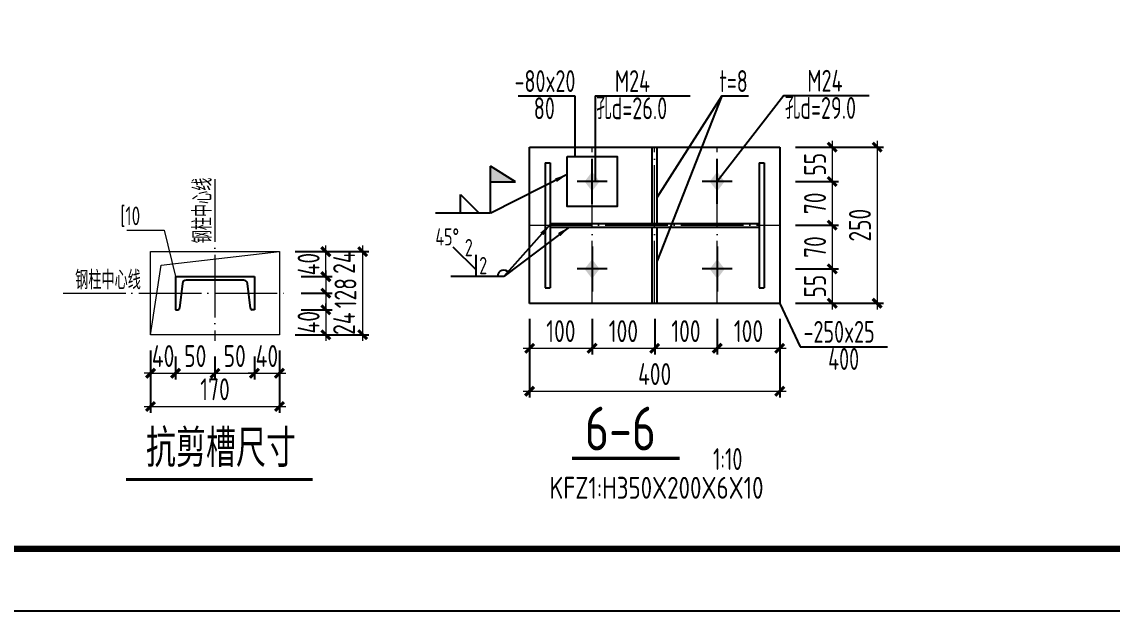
# Model space of a CAD drawing. Extents: x -2746917 to -971774, y -3334247 to -3250358.
# Drawn here: x -1178396 to -1160962, y -3316173 to -3306739 of the extents above; entities that cross this region are included whole.
import ezdxf
from ezdxf.enums import TextEntityAlignment as Align

# ---------------------------------------------------------------- set-up
doc = ezdxf.new("R2010")
doc.units = 0
doc.header["$LTSCALE"] = 1000
doc.header["$MEASUREMENT"] = 0
doc.header["$PDMODE"] = 35
doc.linetypes.add('4', pattern=[5, 1.5, -1, 1.5, -1])
doc.linetypes.add('DOTE', pattern=[2.42, 2, -0.2, 0.02, -0.2])
doc.layers.get('0').update_dxf_attribs({"linetype": 'CONTINUOUS'})
doc.layers.get('Defpoints').update_dxf_attribs({"linetype": 'CONTINUOUS'})
for name, color, linetype in [('10', 7, 'CONTINUOUS'), ('AXIS', 253, 'DOTE'), ('COLU', 7, 'CONTINUOUS'), ('DIM', 3, 'CONTINUOUS'), ('NUM', 7, 'CONTINUOUS'), ('PUB_TITLE', 4, 'CONTINUOUS'), ('TEXT', 7, 'CONTINUOUS'), ('WELD', 7, 'CONTINUOUS'), ('钢板标注', 253, 'CONTINUOUS')]:
    doc.layers.add(name, color=color, linetype=linetype)
doc.layers.add('yichutu', color=7, linetype='CONTINUOUS', true_color=0xffffff, plot=False)
doc.styles.add('TSSD_Dimension', font='tssdeng.shx', dxfattribs={"width": 0.75, "bigfont": 'Hztxt.shx'})
doc.styles.add('TSSD_Label', font='tssdeng.shx', dxfattribs={"width": 0.75, "bigfont": 'hztxt.shx'})
doc.styles.add('TSSD_Norm', font='tssdeng.shx', dxfattribs={"width": 0.75, "bigfont": 'hztxt.shx'})
doc.styles.add('TSSD_Rein', font='Tssdeng.shx', dxfattribs={"width": 0.75, "bigfont": 'hztxt.shx'})
doc.dimstyles.new('TSSD_10_100', dxfattribs={"dimtxt": 350, "dimasz": 100, "dimexe": 100, "dimexo": 250, "dimgap": 100, "dimtad": 1, "dimdec": 0, "dimlfac": 0.1, "dimzin": 0, "dimdsep": 46, "dimtxsty": 'TSSD_Dimension', "dimblk": 'ARCHTICK', "dimcen": 0, "dimdle": 100, "dimclrt": 7, "dimadec": 0, "dimazin": 0, "dimtfac": 1, "dimtdec": 0, "dimtix": 1, "dimtmove": 2, "dimatfit": 3, "dimldrblk": 'ARCHTICK', "dimfxl": 1, "dimtolj": 1, "dimtzin": 0, "dimlwd": 5, "dimarcsym": 0})
doc.dimstyles.new('TSSD_LEADER_STYLE_200.0', dxfattribs={"dimtxt": 700, "dimasz": 200, "dimexe": 200, "dimexo": 500, "dimgap": 0.09, "dimtad": 0, "dimtih": 1, "dimtoh": 1, "dimdec": 4, "dimzin": 0, "dimdsep": 46, "dimtxsty": 'Standard', "dimcen": 0.09, "dimdle": 200, "dimclrt": 7, "dimadec": 0, "dimazin": 0, "dimtfac": 1, "dimtdec": 4, "dimtofl": 0, "dimtmove": 0, "dimatfit": 3, "dimfxl": 1, "dimtolj": 1, "dimtzin": 0, "dimarcsym": 0})

# ---------------------------------------------------------------- blocks, each defined once
blk = doc.blocks.new('A$C77486477')
at = {"layer": '钢板标注', "color": 1, "linetype": '4'}
for p, q in [((-543.9, 23.3, 1102), (-543.9, -241.7, 1102)), ((-543.9, 23.3, 1102), (86.1, 23.3, 1102)), ((86.1, 23.3, 1102), (86.1, -241.7, 1102)), ((-489.7, -31.6, 1102), (-512.1, -228, 1102)), ((1.8, -4.2, 1102), (-459.5, -4.2, 1102)), ((54.4, -228, 1102), (32, -31.6, 1102)), ((-543.9, -241.7, 1102), (-524.5, -241.7, 1102)), ((86.1, -241.7, 1102), (66.8, -241.7, 1102))]:
    blk.add_line(p, q, dxfattribs=at)
at = {"layer": '钢板标注'}
for centre, radius, start, end in [((-457.6, -36.7, 1102), 32.6, 93.40841, 170.88105), ((-0.2, -36.7, 1102), 32.6, 9.11896, 86.59162), ((-523.7, -230, 1102), 11.8, 266.23489, 9.47589), ((66, -230, 1102), 11.8, 170.5243, 273.76496)]:
    blk.add_arc(centre, radius, start, end, dxfattribs=at)
blk = doc.blocks.new('_ArchTick')
at = {"color": 0, "const_width": 0.5}
blk.add_lwpolyline([(-0.71, -0.71), (0.71, 0.71)], dxfattribs=at)
blk = doc.blocks.new('*D898')
at = {"layer": 'Defpoints', "color": 0}
for p in [(-1174180, -3310818), (-1174180, -3311083), (-1173535, -3311083)]:
    blk.add_point(p, dxfattribs=at)
at = {"layer": 'DIM', "color": 0, "lineweight": 5}
blk.add_line((-1173535, -3310718), (-1173535, -3311183), dxfattribs=at)
at = {"layer": 'DIM', "color": 0, "lineweight": -2}
for p, q in [((-1173930, -3310818), (-1173435, -3310818)), ((-1173930, -3311083), (-1173435, -3311083))]:
    blk.add_line(p, q, dxfattribs=at)
at = {"layer": 'DIM', "color": 0, "lineweight": 5, "xscale": 100, "yscale": 100, "zscale": 100}
for p, rotation in [((-1173535, -3310818), 90), ((-1173535, -3311083), 270)]:
    blk.add_blockref('_ArchTick', p, dxfattribs=dict(at, rotation=rotation))
at = {"layer": 'DIM', "color": 7, "lineweight": 5, "insert": (-1173243, -3310594), "char_height": 350, "attachment_point": 5, "rotation": 90, "style": 'TSSD_Dimension'}
blk.add_mtext('\\A1;24', dxfattribs=at)
blk = doc.blocks.new('*D899')
at = {"layer": 'Defpoints', "color": 0}
for p in [(-1174180, -3311083), (-1174180, -3311348), (-1173535, -3311348)]:
    blk.add_point(p, dxfattribs=at)
at = {"layer": 'DIM', "color": 0, "lineweight": -2}
for p, q in [((-1173930, -3311083), (-1173435, -3311083)), ((-1173930, -3311348), (-1173435, -3311348))]:
    blk.add_line(p, q, dxfattribs=at)
at = {"layer": 'DIM', "color": 0, "lineweight": 5}
blk.add_line((-1173535, -3310983), (-1173535, -3311448), dxfattribs=at)
at = {"layer": 'DIM', "color": 0, "lineweight": 5, "xscale": 100, "yscale": 100, "zscale": 100}
for p, rotation in [((-1173535, -3311083), 90), ((-1173535, -3311348), 270)]:
    blk.add_blockref('_ArchTick', p, dxfattribs=dict(at, rotation=rotation))
at = {"layer": 'DIM', "color": 7, "lineweight": 5, "insert": (-1173243, -3311571), "char_height": 350, "attachment_point": 5, "rotation": 90, "style": 'TSSD_Dimension'}
blk.add_mtext('\\A1;24', dxfattribs=at)
blk = doc.blocks.new('*D900')
at = {"layer": 'Defpoints', "color": 0}
for p in [(-1174277, -3310418, -384), (-1173535, -3310418), (-1174176, -3310818)]:
    blk.add_point(p, dxfattribs=at)
at = {"layer": 'DIM', "color": 0, "lineweight": -2}
for p, q in [((-1174027, -3310418), (-1173435, -3310418)), ((-1173926, -3310818), (-1173435, -3310818))]:
    blk.add_line(p, q, dxfattribs=at)
at = {"layer": 'DIM', "color": 0, "lineweight": 5}
for p, q in [((-1173535, -3310418), (-1173535, -3310318)), ((-1173535, -3310818), (-1173535, -3310418)), ((-1173535, -3310818), (-1173535, -3310918))]:
    blk.add_line(p, q, dxfattribs=at)
at = {"layer": 'DIM', "color": 0, "lineweight": 5, "xscale": 100, "yscale": 100, "zscale": 100}
for p, rotation in [((-1173535, -3310418), 270), ((-1173535, -3310818), 90)]:
    blk.add_blockref('_ArchTick', p, dxfattribs=dict(at, rotation=rotation))
at = {"layer": 'DIM', "color": 7, "lineweight": 5, "insert": (-1173810, -3310618), "char_height": 350, "attachment_point": 5, "rotation": 90, "style": 'TSSD_Dimension'}
blk.add_mtext('\\A1;40', dxfattribs=at)
blk = doc.blocks.new('*D901')
at = {"layer": 'Defpoints', "color": 0}
for p in [(-1174176, -3311348), (-1174277, -3311748, -384), (-1173535, -3311748)]:
    blk.add_point(p, dxfattribs=at)
at = {"layer": 'DIM', "color": 0, "lineweight": 5}
for p, q in [((-1173535, -3311348), (-1173535, -3311248)), ((-1173535, -3311348), (-1173535, -3311748)), ((-1173535, -3311748), (-1173535, -3311848))]:
    blk.add_line(p, q, dxfattribs=at)
at = {"layer": 'DIM', "color": 0, "lineweight": -2}
for p, q in [((-1173926, -3311348), (-1173435, -3311348)), ((-1174027, -3311748), (-1173435, -3311748))]:
    blk.add_line(p, q, dxfattribs=at)
at = {"layer": 'DIM', "color": 0, "lineweight": 5, "xscale": 100, "yscale": 100, "zscale": 100}
for p, rotation in [((-1173535, -3311348), 270), ((-1173535, -3311748), 90)]:
    blk.add_blockref('_ArchTick', p, dxfattribs=dict(at, rotation=rotation))
at = {"layer": 'DIM', "color": 7, "lineweight": 5, "insert": (-1173810, -3311548), "char_height": 350, "attachment_point": 5, "rotation": 90, "style": 'TSSD_Dimension'}
blk.add_mtext('\\A1;40', dxfattribs=at)
blk = doc.blocks.new('*D902')
at = {"layer": 'Defpoints', "color": 0}
for p in [(-1176337, -3311748, -192), (-1175937, -3311848), (-1175937, -3312364)]:
    blk.add_point(p, dxfattribs=at)
at = {"layer": 'DIM', "color": 0, "lineweight": -2}
for p, q in [((-1176337, -3311998), (-1176337, -3312464)), ((-1175937, -3312098), (-1175937, -3312464))]:
    blk.add_line(p, q, dxfattribs=at)
at = {"layer": 'DIM', "color": 0, "lineweight": 5}
for p, q in [((-1176337, -3312364), (-1176437, -3312364)), ((-1176337, -3312364), (-1175937, -3312364)), ((-1175937, -3312364), (-1175837, -3312364))]:
    blk.add_line(p, q, dxfattribs=at)
at = {"layer": 'DIM', "color": 0, "lineweight": 5, "xscale": 100, "yscale": 100, "zscale": 100}
blk.add_blockref('_ArchTick', (-1176337, -3312364), dxfattribs=at)
at = {"layer": 'DIM', "color": 0, "lineweight": 5, "xscale": 100, "yscale": 100, "zscale": 100, "rotation": 180}
blk.add_blockref('_ArchTick', (-1175937, -3312364), dxfattribs=at)
at = {"layer": 'DIM', "color": 7, "lineweight": 5, "insert": (-1176137, -3312089), "char_height": 350, "attachment_point": 5, "style": 'TSSD_Dimension'}
blk.add_mtext('\\A1;40', dxfattribs=at)
blk = doc.blocks.new('*D903')
at = {"layer": 'Defpoints', "color": 0}
for p in [(-1175937, -3311848), (-1175307, -3311848), (-1175307, -3312364)]:
    blk.add_point(p, dxfattribs=at)
at = {"layer": 'DIM', "color": 0, "lineweight": -2}
for p, q in [((-1175937, -3312098), (-1175937, -3312464)), ((-1175307, -3312098), (-1175307, -3312464))]:
    blk.add_line(p, q, dxfattribs=at)
at = {"layer": 'DIM', "color": 0, "lineweight": 5}
blk.add_line((-1176037, -3312364), (-1175207, -3312364), dxfattribs=at)
at = {"layer": 'DIM', "color": 0, "lineweight": 5, "xscale": 100, "yscale": 100, "zscale": 100, "rotation": 180}
blk.add_blockref('_ArchTick', (-1175937, -3312364), dxfattribs=at)
at = {"layer": 'DIM', "color": 0, "lineweight": 5, "xscale": 100, "yscale": 100, "zscale": 100}
blk.add_blockref('_ArchTick', (-1175307, -3312364), dxfattribs=at)
at = {"layer": 'DIM', "color": 7, "lineweight": 5, "insert": (-1175622, -3312089), "char_height": 350, "attachment_point": 5, "style": 'TSSD_Dimension'}
blk.add_mtext('\\A1;50', dxfattribs=at)
blk = doc.blocks.new('*D904')
at = {"layer": 'Defpoints', "color": 0}
for p in [(-1175307, -3311848), (-1174677, -3311848), (-1174677, -3312364)]:
    blk.add_point(p, dxfattribs=at)
at = {"layer": 'DIM', "color": 0, "lineweight": -2}
for p, q in [((-1175307, -3312098), (-1175307, -3312464)), ((-1174677, -3312098), (-1174677, -3312464))]:
    blk.add_line(p, q, dxfattribs=at)
at = {"layer": 'DIM', "color": 0, "lineweight": 5}
blk.add_line((-1175407, -3312364), (-1174577, -3312364), dxfattribs=at)
at = {"layer": 'DIM', "color": 0, "lineweight": 5, "xscale": 100, "yscale": 100, "zscale": 100, "rotation": 180}
blk.add_blockref('_ArchTick', (-1175307, -3312364), dxfattribs=at)
at = {"layer": 'DIM', "color": 0, "lineweight": 5, "xscale": 100, "yscale": 100, "zscale": 100}
blk.add_blockref('_ArchTick', (-1174677, -3312364), dxfattribs=at)
at = {"layer": 'DIM', "color": 7, "lineweight": 5, "insert": (-1174992, -3312089), "char_height": 350, "attachment_point": 5, "style": 'TSSD_Dimension'}
blk.add_mtext('\\A1;50', dxfattribs=at)
blk = doc.blocks.new('*D905')
at = {"layer": 'Defpoints', "color": 0}
for p in [(-1174277, -3311748, -192), (-1174677, -3311848), (-1174277, -3312364)]:
    blk.add_point(p, dxfattribs=at)
at = {"layer": 'DIM', "color": 0, "lineweight": -2}
for p, q in [((-1174277, -3311998), (-1174277, -3312464)), ((-1174677, -3312098), (-1174677, -3312464))]:
    blk.add_line(p, q, dxfattribs=at)
at = {"layer": 'DIM', "color": 0, "lineweight": 5}
for p, q in [((-1174677, -3312364), (-1174777, -3312364)), ((-1174677, -3312364), (-1174277, -3312364)), ((-1174277, -3312364), (-1174177, -3312364))]:
    blk.add_line(p, q, dxfattribs=at)
at = {"layer": 'DIM', "color": 0, "lineweight": 5, "xscale": 100, "yscale": 100, "zscale": 100}
blk.add_blockref('_ArchTick', (-1174677, -3312364), dxfattribs=at)
at = {"layer": 'DIM', "color": 0, "lineweight": 5, "xscale": 100, "yscale": 100, "zscale": 100, "rotation": 180}
blk.add_blockref('_ArchTick', (-1174277, -3312364), dxfattribs=at)
at = {"layer": 'DIM', "color": 7, "lineweight": 5, "insert": (-1174477, -3312089), "char_height": 350, "attachment_point": 5, "style": 'TSSD_Dimension'}
blk.add_mtext('\\A1;40', dxfattribs=at)
blk = doc.blocks.new('*D906')
at = {"layer": 'Defpoints', "color": 0}
for p in [(-1176337, -3311748, -192), (-1174277, -3311748, -192), (-1174277, -3312896)]:
    blk.add_point(p, dxfattribs=at)
at = {"layer": 'DIM', "color": 0, "lineweight": -2}
for p, q in [((-1176337, -3311998), (-1176337, -3312996)), ((-1174277, -3311998), (-1174277, -3312996))]:
    blk.add_line(p, q, dxfattribs=at)
at = {"layer": 'DIM', "color": 0, "lineweight": 5}
blk.add_line((-1176437, -3312896), (-1174177, -3312896), dxfattribs=at)
at = {"layer": 'DIM', "color": 0, "lineweight": 5, "xscale": 100, "yscale": 100, "zscale": 100, "rotation": 180}
blk.add_blockref('_ArchTick', (-1176337, -3312896), dxfattribs=at)
at = {"layer": 'DIM', "color": 0, "lineweight": 5, "xscale": 100, "yscale": 100, "zscale": 100}
blk.add_blockref('_ArchTick', (-1174277, -3312896), dxfattribs=at)
at = {"layer": 'DIM', "color": 7, "lineweight": 5, "insert": (-1175307, -3312621), "char_height": 350, "attachment_point": 5, "style": 'TSSD_Dimension'}
blk.add_mtext('\\A1;170', dxfattribs=at)
blk = doc.blocks.new('*D907')
at = {"layer": 'Defpoints', "color": 0}
for p in [(-1174277, -3310418, -192), (-1174277, -3311748, -192), (-1172946, -3311748)]:
    blk.add_point(p, dxfattribs=at)
at = {"layer": 'DIM', "color": 0, "lineweight": -2}
for p, q in [((-1174027, -3310418), (-1172846, -3310418)), ((-1174027, -3311748), (-1172846, -3311748))]:
    blk.add_line(p, q, dxfattribs=at)
at = {"layer": 'DIM', "color": 0, "lineweight": 5}
blk.add_line((-1172946, -3310318), (-1172946, -3311848), dxfattribs=at)
at = {"layer": 'DIM', "color": 0, "lineweight": 5, "xscale": 100, "yscale": 100, "zscale": 100}
for p, rotation in [((-1172946, -3310418), 90), ((-1172946, -3311748), 270)]:
    blk.add_blockref('_ArchTick', p, dxfattribs=dict(at, rotation=rotation))
at = {"layer": 'DIM', "color": 7, "lineweight": 5, "insert": (-1173221, -3311083), "char_height": 350, "attachment_point": 5, "rotation": 90, "style": 'TSSD_Dimension'}
blk.add_mtext('\\A1;128', dxfattribs=at)
blk = doc.blocks.new('A$C5C7C78FF')
at = {"layer": '10', "color": 0}
blk.add_solid([(27, -141, -192), (-73, -11, -192), (127, -11, -192), (27, 119, -192)], dxfattribs=at)
at = {"layer": 'AXIS', "color": 0, "linetype": 'ByBlock'}
for p, q in [((27, -311, -192), (27, 289, -192)), ((227, -11, -192), (-173, -11, -192))]:
    blk.add_line(p, q, dxfattribs=at)
blk = doc.blocks.new('*D1100')
at = {"layer": 'Defpoints', "color": 0}
for p in [(-1170277, -3311245, -48), (-1169277, -3311245, -48), (-1169277, -3311965)]:
    blk.add_point(p, dxfattribs=at)
at = {"layer": 'DIM', "color": 0, "lineweight": -2}
for p, q in [((-1170277, -3311495), (-1170277, -3312065)), ((-1169277, -3311495), (-1169277, -3312065))]:
    blk.add_line(p, q, dxfattribs=at)
at = {"layer": 'DIM', "color": 0, "lineweight": 5}
blk.add_line((-1170377, -3311965), (-1169177, -3311965), dxfattribs=at)
at = {"layer": 'DIM', "color": 0, "lineweight": 5, "xscale": 100, "yscale": 100, "zscale": 100, "rotation": 180}
blk.add_blockref('_ArchTick', (-1170277, -3311965), dxfattribs=at)
at = {"layer": 'DIM', "color": 0, "lineweight": 5, "xscale": 100, "yscale": 100, "zscale": 100}
blk.add_blockref('_ArchTick', (-1169277, -3311965), dxfattribs=at)
at = {"layer": 'DIM', "color": 7, "insert": (-1169777, -3311690), "char_height": 350, "attachment_point": 5, "style": 'TSSD_Dimension'}
blk.add_mtext('\\A1;100', dxfattribs=at)
blk = doc.blocks.new('*D1101')
at = {"layer": 'Defpoints', "color": 0}
for p in [(-1169277, -3311245, -48), (-1168277, -3311245, -48), (-1168277, -3311965)]:
    blk.add_point(p, dxfattribs=at)
at = {"layer": 'DIM', "color": 0, "lineweight": -2}
for p, q in [((-1169277, -3311495), (-1169277, -3312065)), ((-1168277, -3311495), (-1168277, -3312065))]:
    blk.add_line(p, q, dxfattribs=at)
at = {"layer": 'DIM', "color": 0, "lineweight": 5}
blk.add_line((-1169377, -3311965), (-1168177, -3311965), dxfattribs=at)
at = {"layer": 'DIM', "color": 0, "lineweight": 5, "xscale": 100, "yscale": 100, "zscale": 100, "rotation": 180}
blk.add_blockref('_ArchTick', (-1169277, -3311965), dxfattribs=at)
at = {"layer": 'DIM', "color": 0, "lineweight": 5, "xscale": 100, "yscale": 100, "zscale": 100}
blk.add_blockref('_ArchTick', (-1168277, -3311965), dxfattribs=at)
at = {"layer": 'DIM', "color": 7, "insert": (-1168777, -3311690), "char_height": 350, "attachment_point": 5, "style": 'TSSD_Dimension'}
blk.add_mtext('\\A1;100', dxfattribs=at)
blk = doc.blocks.new('*D1102')
at = {"layer": 'Defpoints', "color": 0}
for p in [(-1168277, -3311245, -48), (-1167277, -3311245, -48), (-1167277, -3311965)]:
    blk.add_point(p, dxfattribs=at)
at = {"layer": 'DIM', "color": 0, "lineweight": -2}
for p, q in [((-1168277, -3311495), (-1168277, -3312065)), ((-1167277, -3311495), (-1167277, -3312065))]:
    blk.add_line(p, q, dxfattribs=at)
at = {"layer": 'DIM', "color": 0, "lineweight": 5}
blk.add_line((-1168377, -3311965), (-1167177, -3311965), dxfattribs=at)
at = {"layer": 'DIM', "color": 0, "lineweight": 5, "xscale": 100, "yscale": 100, "zscale": 100, "rotation": 180}
blk.add_blockref('_ArchTick', (-1168277, -3311965), dxfattribs=at)
at = {"layer": 'DIM', "color": 0, "lineweight": 5, "xscale": 100, "yscale": 100, "zscale": 100}
blk.add_blockref('_ArchTick', (-1167277, -3311965), dxfattribs=at)
at = {"layer": 'DIM', "color": 7, "insert": (-1167777, -3311690), "char_height": 350, "attachment_point": 5, "style": 'TSSD_Dimension'}
blk.add_mtext('\\A1;100', dxfattribs=at)
blk = doc.blocks.new('*D1103')
at = {"layer": 'Defpoints', "color": 0}
for p in [(-1167277, -3311245, -48), (-1166277, -3311245, -48), (-1166277, -3311965)]:
    blk.add_point(p, dxfattribs=at)
at = {"layer": 'DIM', "color": 0, "lineweight": -2}
for p, q in [((-1167277, -3311495), (-1167277, -3312065)), ((-1166277, -3311495), (-1166277, -3312065))]:
    blk.add_line(p, q, dxfattribs=at)
at = {"layer": 'DIM', "color": 0, "lineweight": 5}
blk.add_line((-1167377, -3311965), (-1166177, -3311965), dxfattribs=at)
at = {"layer": 'DIM', "color": 0, "lineweight": 5, "xscale": 100, "yscale": 100, "zscale": 100, "rotation": 180}
blk.add_blockref('_ArchTick', (-1167277, -3311965), dxfattribs=at)
at = {"layer": 'DIM', "color": 0, "lineweight": 5, "xscale": 100, "yscale": 100, "zscale": 100}
blk.add_blockref('_ArchTick', (-1166277, -3311965), dxfattribs=at)
at = {"layer": 'DIM', "color": 7, "insert": (-1166777, -3311690), "char_height": 350, "attachment_point": 5, "style": 'TSSD_Dimension'}
blk.add_mtext('\\A1;100', dxfattribs=at)
blk = doc.blocks.new('*D1104')
at = {"layer": 'Defpoints', "color": 0}
for p in [(-1170277, -3311245, -48), (-1166277, -3311245, -48), (-1166277, -3312652)]:
    blk.add_point(p, dxfattribs=at)
at = {"layer": 'DIM', "color": 0, "lineweight": -2}
for p, q in [((-1170277, -3311495), (-1170277, -3312752)), ((-1166277, -3311495), (-1166277, -3312752))]:
    blk.add_line(p, q, dxfattribs=at)
at = {"layer": 'DIM', "color": 0, "lineweight": 5}
blk.add_line((-1170377, -3312652), (-1166177, -3312652), dxfattribs=at)
at = {"layer": 'DIM', "color": 0, "lineweight": 5, "xscale": 100, "yscale": 100, "zscale": 100, "rotation": 180}
blk.add_blockref('_ArchTick', (-1170277, -3312652), dxfattribs=at)
at = {"layer": 'DIM', "color": 0, "lineweight": 5, "xscale": 100, "yscale": 100, "zscale": 100}
blk.add_blockref('_ArchTick', (-1166277, -3312652), dxfattribs=at)
at = {"layer": 'DIM', "color": 7, "insert": (-1168277, -3312377), "char_height": 350, "attachment_point": 5, "style": 'TSSD_Dimension'}
blk.add_mtext('\\A1;400', dxfattribs=at)
blk = doc.blocks.new('_WELD008')
at = {"color": 0, "linetype": 'ByBlock'}
for p, q in [((0, 0.3), (1.061, 1.361)), ((0, 0), (0, 1))]:
    blk.add_line(p, q, dxfattribs=at)
for tag, p in [('C', (1.286, 1.416)), ('B', (0.288, 0.856)), ('A', (-0.303, -0.009))]:
    blk.add_attdef(tag, text='', height=0.8, dxfattribs=at).set_placement(p, align=Align.CENTER)
blk = doc.blocks.new('_WELD001')
at = {"linetype": 'ByBlock'}
h = blk.add_hatch(color=0, dxfattribs=at)
h.paths.add_polyline_path([(0.8, 1), (0, 1.5), (0, 1)])
edge = h.paths.add_edge_path()
edge.add_line((0, 0), (0, 1.5))
at = {"color": 0, "linetype": 'ByBlock'}
for p, q in [((0, 0), (0, 1.5)), ((0.8, 1), (0, 1.5)), ((0, 1), (0.8, 1))]:
    blk.add_line(p, q, dxfattribs=at)
blk = doc.blocks.new('_WELD004')
at = {"color": 0, "linetype": 'ByBlock'}
for p, q in [((0, 1), (1, 0)), ((0, 0), (0, 1))]:
    blk.add_line(p, q, dxfattribs=at)
blk = doc.blocks.new('*D1105')
at = {"layer": 'Defpoints', "color": 0, "ltscale": 1.5}
for p in [(-1166277, -3308745), (-1166277, -3309295), (-1165438, -3309295)]:
    blk.add_point(p, dxfattribs=at)
at = {"layer": 'DIM', "color": 0, "lineweight": 5, "ltscale": 1.5}
blk.add_line((-1165438, -3308645), (-1165438, -3309395), dxfattribs=at)
at = {"layer": 'DIM', "color": 0, "lineweight": -2, "ltscale": 1.5}
for p, q in [((-1166027, -3308745), (-1165338, -3308745)), ((-1166027, -3309295), (-1165338, -3309295))]:
    blk.add_line(p, q, dxfattribs=at)
at = {"layer": 'DIM', "color": 0, "lineweight": 5, "ltscale": 1.5, "xscale": 100, "yscale": 100, "zscale": 100}
for p, rotation in [((-1165438, -3308745), 90), ((-1165438, -3309295), 270)]:
    blk.add_blockref('_ArchTick', p, dxfattribs=dict(at, rotation=rotation))
at = {"layer": 'DIM', "color": 7, "lineweight": 5, "ltscale": 1.5, "insert": (-1165713, -3309020), "char_height": 350, "attachment_point": 5, "rotation": 90, "style": 'TSSD_Dimension'}
blk.add_mtext('\\A1;55', dxfattribs=at)
blk = doc.blocks.new('*D1106')
at = {"layer": 'Defpoints', "color": 0, "ltscale": 1.5}
for p in [(-1166277, -3309295), (-1166277, -3309995), (-1165438, -3309995)]:
    blk.add_point(p, dxfattribs=at)
at = {"layer": 'DIM', "color": 0, "lineweight": 5, "ltscale": 1.5}
blk.add_line((-1165438, -3309195), (-1165438, -3310095), dxfattribs=at)
at = {"layer": 'DIM', "color": 0, "lineweight": -2, "ltscale": 1.5}
for p, q in [((-1166027, -3309295), (-1165338, -3309295)), ((-1166027, -3309995), (-1165338, -3309995))]:
    blk.add_line(p, q, dxfattribs=at)
at = {"layer": 'DIM', "color": 0, "lineweight": 5, "ltscale": 1.5, "xscale": 100, "yscale": 100, "zscale": 100}
for p, rotation in [((-1165438, -3309295), 90), ((-1165438, -3309995), 270)]:
    blk.add_blockref('_ArchTick', p, dxfattribs=dict(at, rotation=rotation))
at = {"layer": 'DIM', "color": 7, "lineweight": 5, "ltscale": 1.5, "insert": (-1165713, -3309645), "char_height": 350, "attachment_point": 5, "rotation": 90, "style": 'TSSD_Dimension'}
blk.add_mtext('\\A1;70', dxfattribs=at)
blk = doc.blocks.new('*D1107')
at = {"layer": 'Defpoints', "color": 0, "ltscale": 1.5}
for p in [(-1166277, -3309995), (-1166277, -3310695), (-1165438, -3310695)]:
    blk.add_point(p, dxfattribs=at)
at = {"layer": 'DIM', "color": 0, "lineweight": 5, "ltscale": 1.5}
blk.add_line((-1165438, -3309895), (-1165438, -3310795), dxfattribs=at)
at = {"layer": 'DIM', "color": 0, "lineweight": -2, "ltscale": 1.5}
for p, q in [((-1166027, -3309995), (-1165338, -3309995)), ((-1166027, -3310695), (-1165338, -3310695))]:
    blk.add_line(p, q, dxfattribs=at)
at = {"layer": 'DIM', "color": 0, "lineweight": 5, "ltscale": 1.5, "xscale": 100, "yscale": 100, "zscale": 100}
for p, rotation in [((-1165438, -3309995), 90), ((-1165438, -3310695), 270)]:
    blk.add_blockref('_ArchTick', p, dxfattribs=dict(at, rotation=rotation))
at = {"layer": 'DIM', "color": 7, "lineweight": 5, "ltscale": 1.5, "insert": (-1165713, -3310345), "char_height": 350, "attachment_point": 5, "rotation": 90, "style": 'TSSD_Dimension'}
blk.add_mtext('\\A1;70', dxfattribs=at)
blk = doc.blocks.new('*D1108')
at = {"layer": 'Defpoints', "color": 0, "ltscale": 1.5}
for p in [(-1166277, -3310695), (-1166277, -3311245), (-1165438, -3311245)]:
    blk.add_point(p, dxfattribs=at)
at = {"layer": 'DIM', "color": 0, "lineweight": 5, "ltscale": 1.5}
blk.add_line((-1165438, -3310595), (-1165438, -3311345), dxfattribs=at)
at = {"layer": 'DIM', "color": 0, "lineweight": -2, "ltscale": 1.5}
for p, q in [((-1166027, -3310695), (-1165338, -3310695)), ((-1166027, -3311245), (-1165338, -3311245))]:
    blk.add_line(p, q, dxfattribs=at)
at = {"layer": 'DIM', "color": 0, "lineweight": 5, "ltscale": 1.5, "xscale": 100, "yscale": 100, "zscale": 100}
for p, rotation in [((-1165438, -3310695), 90), ((-1165438, -3311245), 270)]:
    blk.add_blockref('_ArchTick', p, dxfattribs=dict(at, rotation=rotation))
at = {"layer": 'DIM', "color": 7, "lineweight": 5, "ltscale": 1.5, "insert": (-1165713, -3310970), "char_height": 350, "attachment_point": 5, "rotation": 90, "style": 'TSSD_Dimension'}
blk.add_mtext('\\A1;55', dxfattribs=at)
blk = doc.blocks.new('*D1109')
at = {"layer": 'Defpoints', "color": 0, "ltscale": 1.5}
for p in [(-1166277, -3308745), (-1166277, -3311245), (-1164720, -3311245)]:
    blk.add_point(p, dxfattribs=at)
at = {"layer": 'DIM', "color": 0, "lineweight": 5, "ltscale": 1.5}
blk.add_line((-1164720, -3308645), (-1164720, -3311345), dxfattribs=at)
at = {"layer": 'DIM', "color": 0, "lineweight": -2, "ltscale": 1.5}
for p, q in [((-1166027, -3308745), (-1164620, -3308745)), ((-1166027, -3311245), (-1164620, -3311245))]:
    blk.add_line(p, q, dxfattribs=at)
at = {"layer": 'DIM', "color": 0, "lineweight": 5, "ltscale": 1.5, "xscale": 100, "yscale": 100, "zscale": 100}
for p, rotation in [((-1164720, -3308745), 90), ((-1164720, -3311245), 270)]:
    blk.add_blockref('_ArchTick', p, dxfattribs=dict(at, rotation=rotation))
at = {"layer": 'DIM', "color": 7, "lineweight": 5, "ltscale": 1.5, "insert": (-1164995, -3309995), "char_height": 350, "attachment_point": 5, "rotation": 90, "style": 'TSSD_Dimension'}
blk.add_mtext('\\A1;250', dxfattribs=at)
blk = doc.blocks.new('yct-1189-420-118900-42000-100-2008.0')
at = {"layer": 'yichutu', "color": 7, "true_color": 0xffffff}
blk.add_lwpolyline([(0, 0), (0, 42000), (118900, 42000), (118900, 0)], close=True, dxfattribs=at)
blk = doc.blocks.new('A$C3E121A49')
at = {"layer": 'PUB_TITLE'}
blk.add_lwpolyline([(-114817, -12301), (-114817, 29699), (4083, 29699), (4083, -12301)], close=True, dxfattribs=at)
at = {"layer": 'PUB_TITLE', "const_width": 100}
blk.add_lwpolyline([(3083, -11301), (3083, 28699), (-114103, 28699), (-114103, -11301), (3083, -11301)], dxfattribs=at)

msp = doc.modelspace()

# ---------------------------------------------------------------- linework, layer by layer
at = {"layer": 'AXIS', "linetype": 'DOTE', "lineweight": 5, "ltscale": 0.5}
for p, q in [((-1169277.37, -3311245.38), (-1169277.37, -3308745.38)), ((-1168277.37, -3311245.38), (-1168277.37, -3308745.38)), ((-1167277.37, -3311245.38), (-1167277.37, -3308745.38)), ((-1170277.37, -3309995.38), (-1166277.37, -3309995.38))]:
    msp.add_line(p, q, dxfattribs=at)
at = {"layer": 'AXIS', "lineweight": 5, "ltscale": 0.5}
for p, q in [((-1175307.44, -3309260.07, -192), (-1175307.44, -3311847.79, -192)), ((-1177734.2, -3311082.79, -192), (-1174177.43, -3311082.79, -192))]:
    msp.add_line(p, q, dxfattribs=at)
at = {"layer": 'COLU'}
for p, q in [((-1170277.37, -3308745.38), (-1166277.37, -3308745.38)), ((-1170277.37, -3311245.38), (-1170277.37, -3308745.38)), ((-1168317.37, -3309965.38), (-1168317.37, -3308745.38)), ((-1168237.37, -3309965.38), (-1168237.37, -3308745.38)), ((-1166277.37, -3308745.38), (-1166277.37, -3311245.38)), ((-1170027.37, -3308995.38), (-1170027.37, -3310995.38)), ((-1170027.37, -3308995.38), (-1169947.37, -3308995.38)), ((-1169947.37, -3308995.38), (-1169947.37, -3310995.38)), ((-1166607.37, -3308995.38), (-1166607.37, -3310995.38)), ((-1166607.37, -3308995.38), (-1166527.37, -3308995.38)), ((-1166527.37, -3308995.38), (-1166527.37, -3310995.38)), ((-1169947.37, -3309965.38), (-1166607.37, -3309965.38)), ((-1169947.37, -3310025.38), (-1166607.37, -3310025.38)), ((-1168317.37, -3311245.38), (-1168317.37, -3310025.38)), ((-1168237.37, -3311245.38), (-1168237.37, -3310025.38)), ((-1170027.37, -3310995.38), (-1169947.37, -3310995.38)), ((-1166607.37, -3310995.38), (-1166527.37, -3310995.38)), ((-1166277.37, -3311245.38), (-1170277.37, -3311245.38))]:
    msp.add_line(p, q, dxfattribs=at)
at = {"layer": 'COLU', "lineweight": 5}
for p, q in [((-1176716.42, -3310076.38, 192), (-1176120.92, -3310076.38, 192)), ((-1176120.92, -3310076.38, 192), (-1175937.44, -3310817.79, -192)), ((-1176165.75, -3310631.8), (-1174277.43, -3310417.79, -192)), ((-1176337.44, -3311747.79, -192), (-1176165.75, -3310631.8))]:
    msp.add_line(p, q, dxfattribs=at)
at = {"layer": 'COLU', "elevation": 48}
msp.add_lwpolyline([(-1169677.37, -3308895.38), (-1168877.37, -3308895.38), (-1168877.37, -3309695.38), (-1169677.37, -3309695.38)], close=True, dxfattribs=at)
at = {"layer": 'COLU', "lineweight": 5, "elevation": -192}
msp.add_lwpolyline([(-1176337.44, -3310417.79), (-1174277.43, -3310417.79), (-1174277.43, -3311747.79), (-1176337.44, -3311747.79)], close=True, dxfattribs=at)
at = {"layer": 'NUM', "const_width": 50, "elevation": 48}
msp.add_lwpolyline([(-1169599.55, -3313725.22), (-1167877.63, -3313725.22)], dxfattribs=at)
at = {"layer": 'NUM', "const_width": 50}
msp.add_lwpolyline([(-1173744.67, -3314064.41), (-1176731.91, -3314064.41)], dxfattribs=at)
at = {"layer": 'TEXT'}
for p, q in [((-1170459.26, -3307926.41), (-1169551.03, -3307926.41)), ((-1169551.03, -3307926.41), (-1169551.03, -3308895.38)), ((-1169227.63, -3307926.41), (-1167711.19, -3307926.41)), ((-1169227.63, -3307926.41), (-1169227.63, -3309295.38, 48)), ((-1167204.38, -3307926.41), (-1168237.37, -3309545.38)), ((-1166210.96, -3307920.96), (-1167277.37, -3309295.38)), ((-1167204.38, -3307926.41), (-1166776.26, -3307926.41)), ((-1166210.96, -3307920.96), (-1164844.81, -3307920.96)), ((-1166277.37, -3311245.38), (-1165948.12, -3311939.45)), ((-1165948.12, -3311939.45), (-1164551.68, -3311939.45))]:
    msp.add_line(p, q, dxfattribs=at)
at = {"layer": 'TEXT', "linetype": 'ByBlock'}
msp.add_line((-1167204.38, -3307926.41), (-1168237.37, -3310565.38), dxfattribs=at)
at = {"layer": 'WELD'}
for p, q in [((-1170900.58, -3309802.05), (-1171783.04, -3309802.05)), ((-1170691.29, -3310813.44), (-1171533.59, -3310813.44))]:
    msp.add_line(p, q, dxfattribs=at)
msp.add_arc((-1170691.29, -3310813.44), 100, 32.296385, 180, dxfattribs=at)

# ---------------------------------------------------------------- block references
at = {"ltscale": 1.5}
msp.add_blockref('A$C3E121A49', (-1100160.58, -3303872.21), dxfattribs=at)
at = {"layer": 'COLU', "linetype": 'ByBlock', "xscale": 1.199999999953434, "yscale": 1.200000000186265, "zscale": 1.200000000000045}
for p in [(-1169310.04, -3309281.95, 278.4), (-1167310.04, -3309281.95, 278.4)]:
    msp.add_blockref('A$C5C7C78FF', p, dxfattribs=at)
at = {"layer": 'COLU', "linetype": 'ByBlock', "xscale": -1.199999999953434, "yscale": 1.200000000186265, "zscale": 1.200000000000045, "rotation": 180}
for p in [(-1169310.04, -3310708.81, 230.4), (-1167310.04, -3310708.81, 230.4)]:
    msp.add_blockref('A$C5C7C78FF', p, dxfattribs=at)
at = {"layer": 'COLU', "lineweight": 5, "xscale": 2, "yscale": 2, "zscale": 2}
msp.add_blockref('A$C77486477', (-1174849.69, -3310864.38, -2396), dxfattribs=at)
at = {"layer": 'TEXT', "lineweight": 9}
ref = msp.add_blockref('_WELD008', (-1171133.59, -3310813.44), dxfattribs=dict(at, xscale=-345, yscale=345, zscale=345))
ref.add_attrib('2', '2', dxfattribs={"layer": 'WELD', "height": 276, "style": 'TSSD_Label', "width": 0.7}).set_placement((-1171248.59, -3310353.44), align=Align.MIDDLE_CENTER)
ref.add_attrib('2', '2', dxfattribs={"layer": 'WELD', "height": 276, "style": 'TSSD_Label', "width": 0.7}).set_placement((-1171018.59, -3310640.94), align=Align.MIDDLE_CENTER)
ref.add_attrib('45%%d', '45%%d', dxfattribs={"layer": 'WELD', "height": 276, "style": 'TSSD_Label', "width": 0.7}).set_placement((-1171593.59, -3310180.94), align=Align.MIDDLE_CENTER)
at = {"layer": 'WELD'}
for name, p, xscale, yscale, zscale in [('_WELD001', (-1170900.58, -3309802.05), 500, 500, 500), ('_WELD004', (-1171383.04, -3309802.05), 300, 300, 300)]:
    msp.add_blockref(name, p, dxfattribs=dict(at, xscale=xscale, yscale=yscale, zscale=zscale))
at = {"layer": 'yichutu'}
msp.add_blockref('yct-1189-420-118900-42000-100-2008.0', (-1214977.31, -3316173.05), dxfattribs=at)

# ---------------------------------------------------------------- texts
at = {"layer": 'TEXT', "lineweight": 9}
for s, height, style, width, p in [('-80x20', 350, 'TSSD_Rein', 0.7, (-1170518.29, -3307862.95)), ('M24', 350, 'TSSD_Rein', 0.7, (-1168913.9, -3307862.95)), ('t=8', 350, 'TSSD_Rein', 0.7, (-1167242.63, -3307862.95)), ('M24', 350, 'TSSD_Rein', 0.7, (-1165836.53, -3307857.5)), ('80', 350, 'TSSD_Rein', 0.7, (-1170209.83, -3308297.9)), ('孔d=26.0', 350, 'TSSD_Rein', 0.7, (-1169210.67, -3308297.9)), ('孔d=29.0', 350, 'TSSD_Rein', 0.7, (-1166194, -3308292.45)), ('-250x25', 350, 'TSSD_Rein', 0.7, (-1165896.95, -3311875.99)), ('400', 350, 'TSSD_Rein', 0.7, (-1165503.57, -3312310.94)), ('6-6', 700, 'TSSD_Label', 0.8, (-1169393.35, -3313599.59, 48))]:
    msp.add_text(s, height=height, dxfattribs=dict(at, style=style, width=width)).set_placement(p)
at = {"layer": 'TEXT', "lineweight": 5, "style": 'TSSD_Rein', "width": 0.7}
msp.add_text('钢柱中心线', height=300, rotation=90, dxfattribs=at).set_placement((-1175357.78, -3310284.48, 48))
for s, p in [('[10', (-1176818.45, -3309995.23, 192)), ('钢柱中心线', (-1177542.78, -3311021.97, 48))]:
    msp.add_text(s, height=300, dxfattribs=at).set_placement(p)
at = {"layer": 'TEXT', "lineweight": 5, "style": 'TSSD_Rein', "width": 0.8}
msp.add_text('抗剪槽尺寸', height=600, dxfattribs=at).set_placement((-1175211.6, -3313864.41), align=Align.CENTER)
at = {"layer": 'TEXT', "style": 'TSSD_Rein', "width": 0.7}
msp.add_text('1:10', height=350, dxfattribs=at).set_placement((-1167344.12, -3313912.39, 48))
at = {"layer": 'TEXT', "color": 6, "style": 'TSSD_Norm', "width": 0.8}
msp.add_text('KFZ1:H350X200X6X10', height=350, dxfattribs=at).set_placement((-1169958.59, -3314372.63, 576))

# ---------------------------------------------------------------- dimensions: what is measured, and where the dimension line sits
at = {"layer": 'DIM', "lineweight": 5, "ltscale": 1.5}
for base, p1, p2, picture, middle in [((-1165438.49, -3309295.38, 48), (-1166277.37, -3308745.38, 48), (-1166277.37, -3309295.38, 48), '*D1105', (-1165713.49, -3309020.38, 48)), ((-1164720.11, -3311245.38, 48), (-1166277.37, -3308745.38, 48), (-1166277.37, -3311245.38, 48), '*D1109', (-1164995.11, -3309995.38, 48)), ((-1165438.49, -3309995.38, 48), (-1166277.37, -3309295.38, 48), (-1166277.37, -3309995.38, 48), '*D1106', (-1165713.49, -3309645.38, 48)), ((-1165438.49, -3310695.38, 48), (-1166277.37, -3309995.38, 48), (-1166277.37, -3310695.38, 48), '*D1107', (-1165713.49, -3310345.38, 48)), ((-1165438.49, -3311245.38, 48), (-1166277.37, -3310695.38, 48), (-1166277.37, -3311245.38, 48), '*D1108', (-1165713.49, -3310970.38, 48))]:
    dim = msp.add_linear_dim(base=base, p1=p1, p2=p2, angle=90, dimstyle='TSSD_10_100', dxfattribs=at)
    dim.commit()
    dim.dimension.update_dxf_attribs({"geometry": picture, "text_midpoint": middle})
at = {"layer": 'DIM', "lineweight": 5}
for base, p1, p2, angle, picture, middle in [((-1173534.51, -3310417.79, 192), (-1174175.76, -3310817.79, 192), (-1174277.43, -3310417.79, -192), 90, '*D900', (-1173809.51, -3310617.79, 192)), ((-1173534.51, -3311747.79, 192), (-1174175.76, -3311347.79, 192), (-1174277.43, -3311747.79, -192), 270, '*D901', (-1173809.51, -3311547.79, 192))]:
    dim = msp.add_linear_dim(base=base, p1=p1, p2=p2, angle=angle, dimstyle='TSSD_10_100', dxfattribs=at)
    dim.commit()
    dim.dimension.update_dxf_attribs({"geometry": picture, "text_midpoint": middle})
dim = msp.add_linear_dim(base=(-1172946.47, -3311747.79), p1=(-1174277.43, -3310417.79, -192), p2=(-1174277.43, -3311747.79, -192), angle=90, text='128', dimstyle='TSSD_10_100', dxfattribs=at)
dim.commit()
dim.dimension.update_dxf_attribs({"geometry": '*D907', "text_midpoint": (-1173221.47, -3311082.79)})
for base, p1, p2, picture, middle in [((-1173534.51, -3311082.79, 192), (-1174179.79, -3310817.79, 192), (-1174179.79, -3311082.79, 192), '*D898', (-1173242.84, -3310594.44, 192)), ((-1173534.51, -3311347.79, 192), (-1174179.79, -3311082.79, 192), (-1174179.79, -3311347.79, 192), '*D899', (-1173242.84, -3311571.14, 192))]:
    dim = msp.add_linear_dim(base=base, p1=p1, p2=p2, angle=90, text='24', dimstyle='TSSD_10_100', dxfattribs=at)
    dim.commit()
    dim.dimension.update_dxf_attribs({"geometry": picture, "text_midpoint": middle, "dimtype": 160})
at = {"layer": 'DIM'}
for base, p1, p2, picture, middle in [((-1169277.37, -3311964.73, 48), (-1170277.37, -3311245.38), (-1169277.37, -3311245.38), '*D1100', (-1169777.37, -3311689.73, 48)), ((-1166277.37, -3312652.37, 48), (-1170277.37, -3311245.38), (-1166277.37, -3311245.38), '*D1104', (-1168277.37, -3312377.37, 48)), ((-1168277.37, -3311964.73, 48), (-1169277.37, -3311245.38), (-1168277.37, -3311245.38), '*D1101', (-1168777.37, -3311689.73, 48)), ((-1167277.37, -3311964.73, 48), (-1168277.37, -3311245.38), (-1167277.37, -3311245.38), '*D1102', (-1167777.37, -3311689.73, 48)), ((-1166277.37, -3311964.73, 48), (-1167277.37, -3311245.38), (-1166277.37, -3311245.38), '*D1103', (-1166777.37, -3311689.73, 48))]:
    dim = msp.add_linear_dim(base=base, p1=p1, p2=p2, dimstyle='TSSD_10_100', dxfattribs=at)
    dim.commit()
    dim.dimension.update_dxf_attribs({"geometry": picture, "text_midpoint": middle})
at = {"layer": 'DIM', "lineweight": 5}
for base, p1, p2, picture, middle in [((-1175937.44, -3312363.96), (-1176337.44, -3311747.79, -192), (-1175937.44, -3311847.79), '*D902', (-1176137.44, -3312088.96)), ((-1174277.43, -3312363.96), (-1174677.43, -3311847.79), (-1174277.43, -3311747.79, -192), '*D905', (-1174477.43, -3312088.96))]:
    dim = msp.add_linear_dim(base=base, p1=p1, p2=p2, dimstyle='TSSD_10_100', dxfattribs=at)
    dim.commit()
    dim.dimension.update_dxf_attribs({"geometry": picture, "text_midpoint": middle})
for base, p1, p2, text, picture, middle in [((-1174277.43, -3312896.32), (-1176337.44, -3311747.79, -192), (-1174277.43, -3311747.79, -192), '170', '*D906', (-1175307.44, -3312621.32)), ((-1175307.44, -3312363.96), (-1175937.44, -3311847.79), (-1175307.44, -3311847.79), '50', '*D903', (-1175622.44, -3312088.96)), ((-1174677.43, -3312363.96), (-1175307.44, -3311847.79), (-1174677.43, -3311847.79), '50', '*D904', (-1174992.44, -3312088.96))]:
    dim = msp.add_linear_dim(base=base, p1=p1, p2=p2, text=text, dimstyle='TSSD_10_100', dxfattribs=at)
    dim.commit()
    dim.dimension.update_dxf_attribs({"geometry": picture, "text_midpoint": middle})

# ---------------------------------------------------------------- leaders
at = {"layer": 'WELD'}
for points in [[(-1169677.37, -3309183.92), (-1170897.94, -3309801.51)], [(-1169947.37, -3309985.38), (-1170691.29, -3310813.44)], [(-1169644.52, -3310025.38), (-1170691.29, -3310813.44)]]:
    msp.add_leader(points, dimstyle='TSSD_LEADER_STYLE_200.0', dxfattribs=at)

doc.saveas('drawing.dxf')
